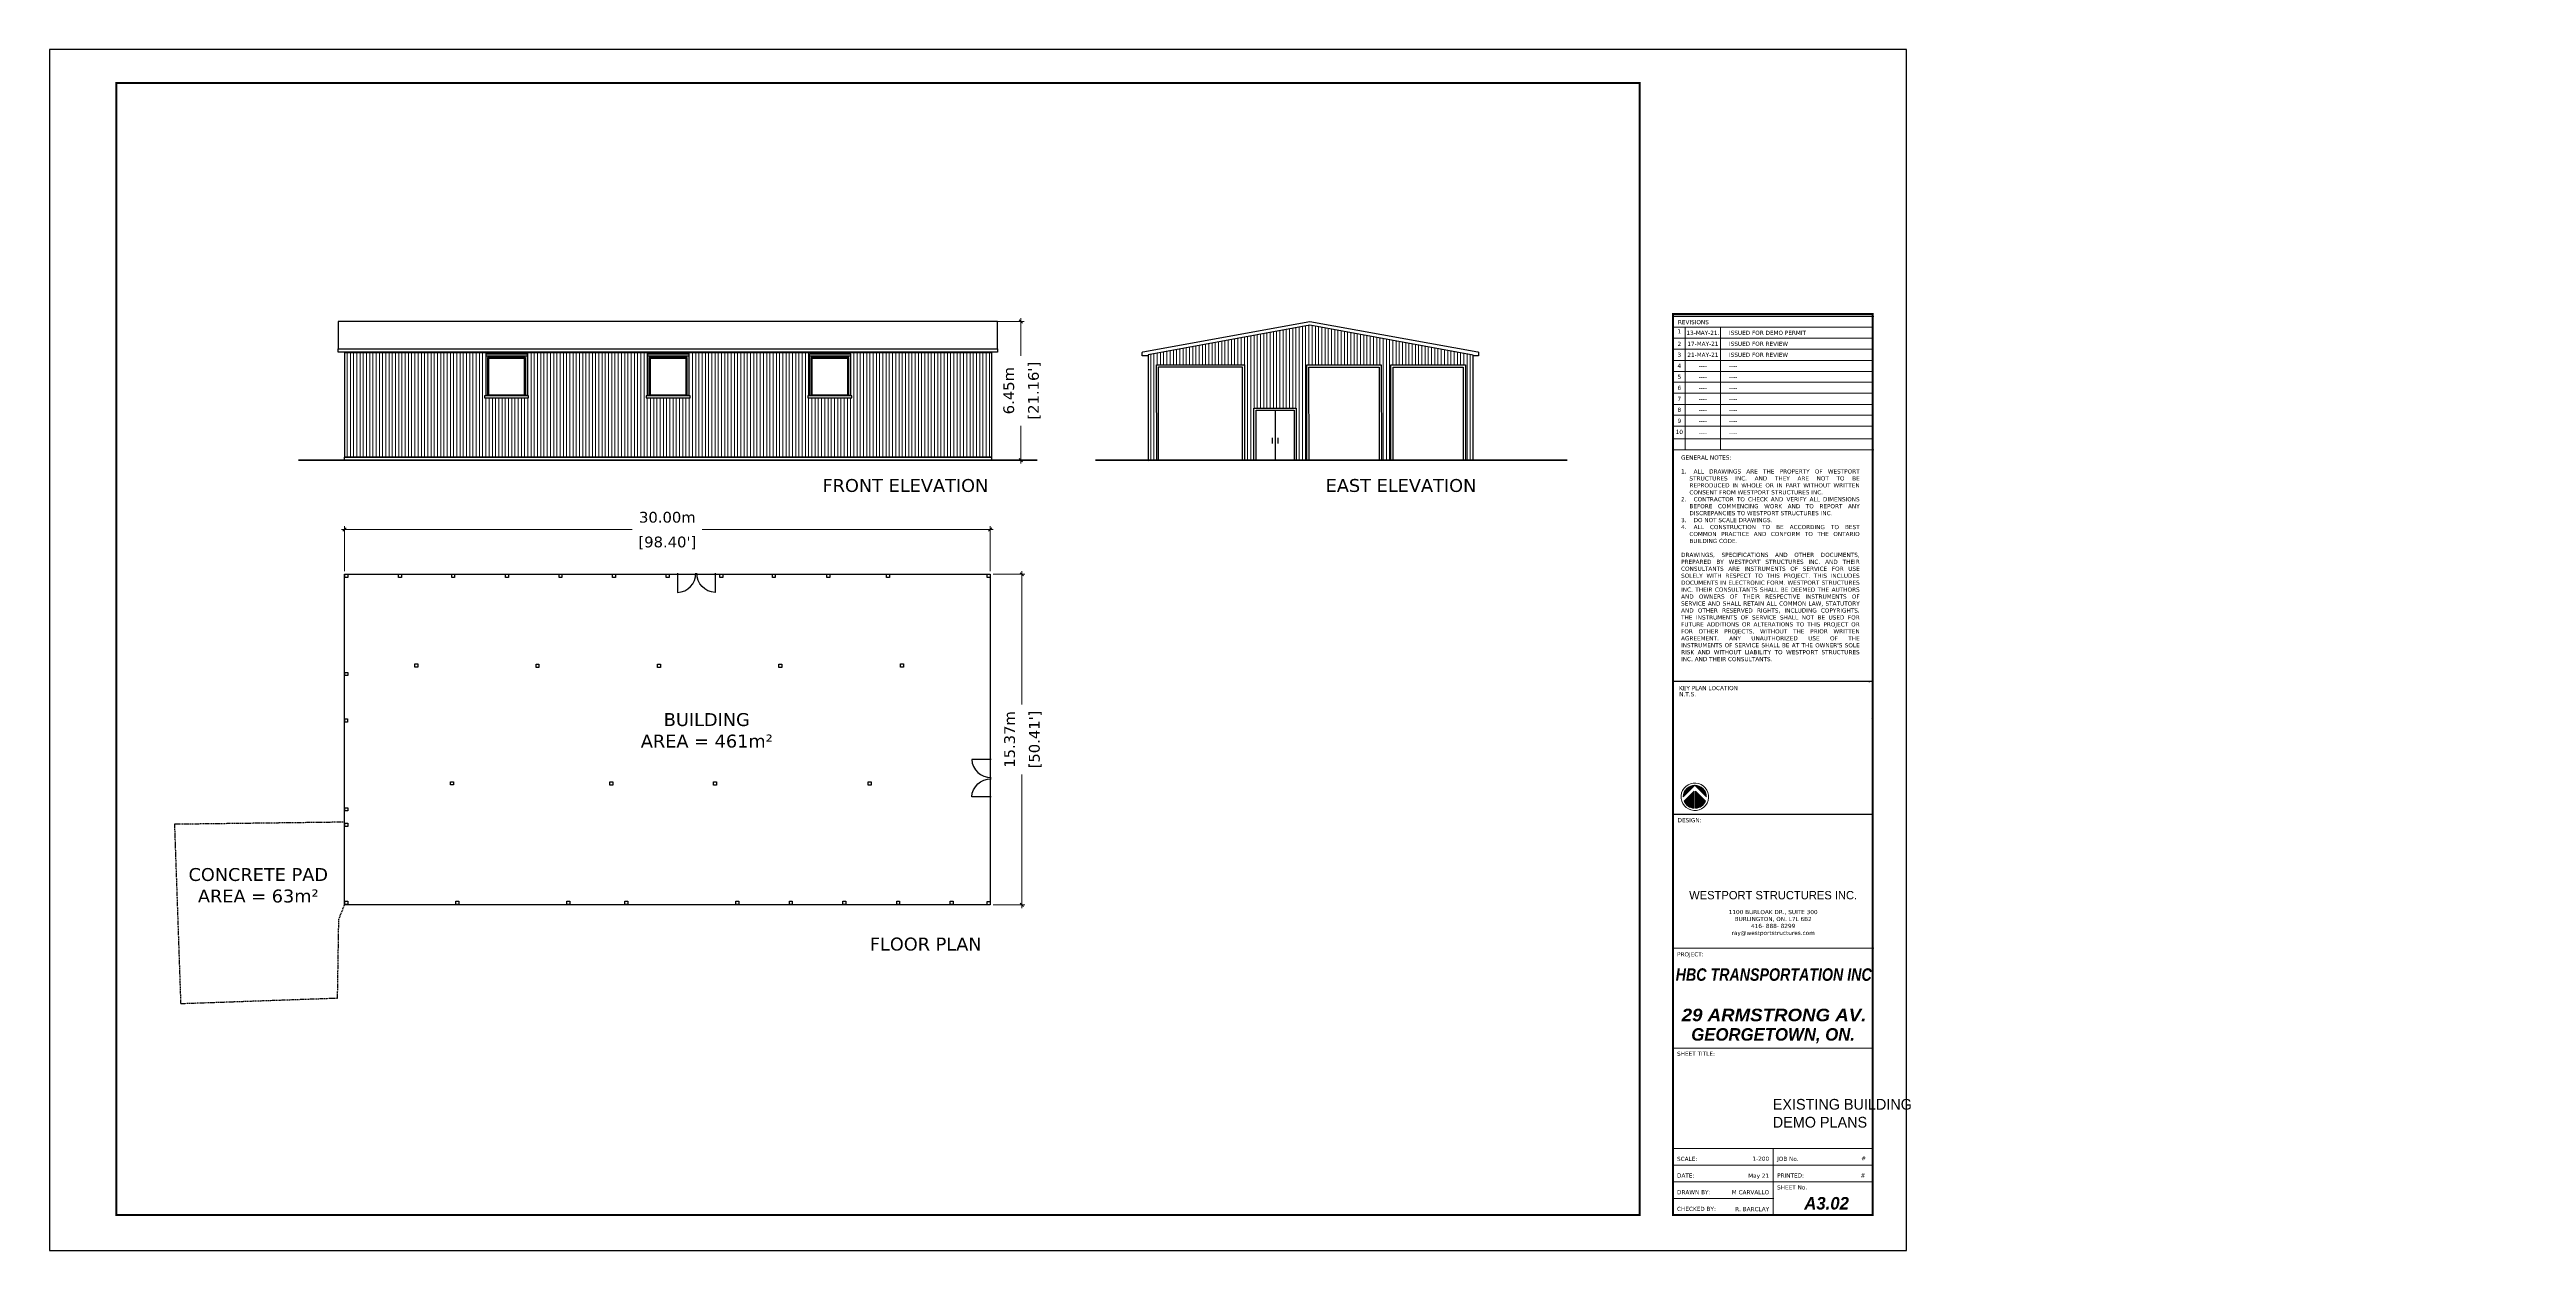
# Paper-space layout 'A3.01' of a CAD drawing. Header units: metres. Extents: x 0 to 576, y 0 to 279.
# The model-space entities are those that its viewports show. They can reach past a viewport. Long polylines and large blocks are cut down to what shows.
import ezdxf
from ezdxf.enums import TextEntityAlignment as Align

# ---------------------------------------------------------------- set-up
doc = ezdxf.new("R2018")
doc.units = ezdxf.units.M
doc.header["$XCLIPFRAME"] = 2
doc.linetypes.add('DASH2DOT', pattern=[1.25, 0.5, -0.25, 0, -0.25, 0, -0.25])
doc.linetypes.add('HIDDEN', pattern=[0.375, 0.25, -0.125])
doc.layers.get('DEFPOINTS').update_dxf_attribs({"lineweight": 5})
for name, color, linetype, lineweight in [('A-WALLS', 1, 'Continuous', 25), ('BRD-LINES', 202, 'Continuous', 5), ('BRD-TEXT', 3, 'Continuous', 5), ('BRD-THIN LINES', 7, 'Continuous', 5), ('E-0 ELEVATION_SECTION', 2, 'Continuous', 50), ('F line', 1, 'Continuous', 5), ('SP_DIMS DEMO', 65, 'Continuous', 13)]:
    doc.layers.add(name, color=color, linetype=linetype, lineweight=lineweight)
doc.layers.add('existing building to demo', color=1, linetype='Continuous')
doc.layers.add('SP_BUILDINGS_E_HATCH', color=7, linetype='DASH2DOT', lineweight=9, true_color=0x8c8c8c, transparency=0.5)
doc.layers.add('SP_BUILDINGS_NEW_HATCH', color=9, linetype='Continuous', lineweight=13, true_color=0x808080, transparency=0.5)
doc.styles.add('DIMS BUILDING', font='verdana.ttf', dxfattribs={"height": 0.5})
doc.styles.add('SITE DIM TXT', font='verdana.ttf', dxfattribs={"height": 1.25})
doc.styles.get("Standard").update_dxf_attribs({"font": 'arial.ttf'})
doc.styles.add('TITLE BLOCK BIG', font='GOTHICBI.TTF', dxfattribs={"height": 0.1875})
doc.styles.add('TITLE BLOCK MED 2', font='GOTHIC.TTF', dxfattribs={"height": 0.125})
doc.styles.add('TITLE BLOCK SMALL', font='verdana.ttf', dxfattribs={"height": 0.0625})
doc.dimstyles.new('MGC Dims MED', dxfattribs={"dimtxt": 0.5, "dimasz": 0.15, "dimexe": 0.15, "dimexo": 0.15, "dimgap": 0, "dimtad": 0, "dimzin": 0, "dimdsep": 46, "dimtxsty": 'DIMS BUILDING', "dimblk": 'OBLIQUE', "dimcen": 0.15, "dimdle": 0.15, "dimclrd": 256, "dimclre": 256, "dimclrt": 256, "dimadec": 0, "dimazin": 0, "dimtfac": 1, "dimtofl": 0, "dimtmove": 2, "dimatfit": 2, "dimldrblk": 'OPEN90', "dimfxl": 1, "dimtolj": 1, "dimtzin": 0, "dimlwd": -1, "dimlwe": -1, "dimarcsym": 0})
picture_1 = doc.add_image_def('image1.jpg', size_in_pixel=(655, 450))
pattern_1 = [(90, (174.75659, 90.45072), (-0.15, 9e-18), [])]

# ---------------------------------------------------------------- blocks, each defined once
blk = doc.blocks.new('*X3')
at = {"color": 0}
for p, q in [((-62, 8), (27, 8)), ((-62, 5), (29, 5)), ((-61, 12), (22, 12)), ((-61, 10), (24, 10)), ((-60, 15), (19, 15)), ((-59, 20), (14, 20)), ((-59, 18), (17, 18)), ((-58, 22), (12, 22)), ((-57, 25), (9, 25)), ((-56, 28), (7, 28)), ((-54, 30), (4, 30)), ((-53, 32), (2, 32)), ((-51, 35), (-1, 35)), ((-49, 38), (-3, 38)), ((-47, 40), (-6, 40)), ((-45, 42), (-8, 42)), ((-43, 45), (-11, 45)), ((-40, 48), (-13, 48)), ((-37, 50), (-16, 50)), ((-33, 52), (-18, 52)), ((-29, 55), (-21, 55))]:
    blk.add_line(p, q, dxfattribs=at)
blk = doc.blocks.new('*X4')
at = {"color": 0}
for p, q in [((-62, -5), (29, -5)), ((-62, -8), (27, -8)), ((-61, -10), (24, -10)), ((-61, -12), (22, -12)), ((-60, -15), (19, -15)), ((-59, -18), (17, -18)), ((-59, -20), (14, -20)), ((-58, -22), (12, -22)), ((-57, -25), (9, -25)), ((-56, -28), (7, -28)), ((-54, -30), (4, -30)), ((-53, -32), (2, -32)), ((-51, -35), (-1, -35)), ((-49, -38), (-3, -38)), ((-47, -40), (-6, -40)), ((-45, -42), (-8, -42)), ((-43, -45), (-11, -45)), ((-40, -48), (-13, -48)), ((-37, -50), (-16, -50)), ((-33, -52), (-18, -52)), ((-29, -55), (-21, -55))]:
    blk.add_line(p, q, dxfattribs=at)
blk = doc.blocks.new('*X5')
at = {"color": 0}
for p, q in [((2, -60), (16, -60)), ((5, -58), (23, -58)), ((7, -55), (29, -55)), ((10, -52), (33, -52)), ((12, -50), (37, -50)), ((15, -48), (40, -48)), ((17, -45), (43, -45)), ((20, -42), (45, -42)), ((22, -40), (47, -40)), ((25, -38), (49, -38)), ((27, -35), (51, -35)), ((30, -32), (53, -32)), ((32, -30), (54, -30)), ((35, -28), (56, -28)), ((37, -25), (57, -25)), ((40, -22), (58, -22)), ((42, -20), (59, -20)), ((45, -18), (59, -18)), ((47, -15), (60, -15)), ((50, -12), (61, -12)), ((52, -10), (61, -10)), ((55, -8), (62, -8)), ((57, -5), (62, -5)), ((60, -2), (62, -2))]:
    blk.add_line(p, q, dxfattribs=at)
blk = doc.blocks.new('*X6')
at = {"color": 0}
for p, q in [((2, 60), (16, 60)), ((5, 58), (23, 58)), ((7, 55), (29, 55)), ((10, 52), (33, 52)), ((12, 50), (37, 50)), ((15, 48), (40, 48)), ((17, 45), (43, 45)), ((20, 42), (45, 42)), ((22, 40), (47, 40)), ((25, 38), (49, 38)), ((27, 35), (51, 35)), ((30, 32), (53, 32)), ((32, 30), (54, 30)), ((35, 28), (56, 28)), ((37, 25), (57, 25)), ((40, 22), (58, 22)), ((42, 20), (59, 20)), ((45, 18), (59, 18)), ((47, 15), (60, 15)), ((50, 12), (61, 12)), ((52, 10), (61, 10)), ((55, 8), (62, 8)), ((57, 5), (62, 5)), ((60, 2), (62, 2)), ((62, 0), (62, 0))]:
    blk.add_line(p, q, dxfattribs=at)
blk = doc.blocks.new('A$C620E51BF')
for p, q in [((4.91, 9.03), (0.8, 4.91)), ((4.91, 9.03), (9.03, 4.91)), ((1.1, 3.36), (4.71, 6.97)), ((4.71, 6.97), (4.71, 0.79)), ((8.73, 3.36), (5.11, 6.97)), ((5.11, 0.79), (5.11, 6.97))]:
    blk.add_line(p, q)
at = {"extrusion": (0, 0, -1)}
blk.add_ellipse((4.91, 4.9), major_axis=(-4.9, 0.39), ratio=1, dxfattribs=at)
for start_param, end_param in [(6.206295, 7.773697), (1.490512, 3.057915), (4.680511, 5.818313), (3.445897, 4.583699)]:
    blk.add_ellipse((4.91, 4.9), major_axis=(-4.1, 0.33), ratio=1, start_param=start_param, end_param=end_param, dxfattribs=at)
at = {"xscale": 0.0663863712999671, "yscale": 0.0663863712999671, "zscale": 0.0110643952166795, "rotation": 89.99999999999999}
for name in ['*X6', '*X5', '*X3', '*X4']:
    blk.add_blockref(name, (4.91, 4.9), dxfattribs=at)
blk = doc.blocks.new('*U43')
at = {"layer": 'F line', "ltscale": 100}
h = blk.add_hatch(dxfattribs=at)
h.set_pattern_fill('AR-CONC', color=95, scale=0.006111)
h.set_pattern_definition([(50, (-228.60933, -19.48155), (0.0438325667, -0.0038348527), [0.004583333, -0.050416667]), (355, (-228.60933, -19.48155), (-0.008479248, 0.045967297), [0.003666667, -0.040333333]), (100.451444, (-228.605676, -19.48187), (0.0353533184, 0.042132444), [0.003895234, -0.0428475735]), (46.1842, (-228.60933, -19.46933), (0.065220304, -0.010115067), [0.006875, -0.075625]), (96.635635, (-228.603894, -19.47017), (0.05711823, 0.05952947), [0.005842854, -0.064271396]), (351.184164, (-228.60933, -19.46933), (0.05711823, 0.05952947), [0.0055, -0.0605]), (21, (-228.603218, -19.472383), (0.036477653, -0.024604488), [0.004583333, -0.050416667]), (326, (-228.603218, -19.472383), (0.01486927, 0.044314725), [0.003666667, -0.040333333]), (71.451445, (-228.600178, -19.474434), (0.051346923, 0.019710237), [0.003895234, -0.0428475735]), (37.5, (-228.609329, -19.48155), (0.0007431023, 0.0203435133), [0, -0.0398444444, 0, -0.0409444444, 0, -0.040486111]), (7.5, (-228.609329, -19.48155), (0.0160764717, 0.024102938), [0, -0.0233444444, 0, -0.0389277778, 0, -0.0154305556]), (327.5, (-228.622957, -19.48155), (0.0326224822, -0.0013783533), [0, -0.0152777778, 0, -0.0476666667, 0, -0.06325]), (317.5, (-228.629068, -19.48155), (0.0356391548, 0.0061175267), [0, -0.019861111, 0, -0.0316555556, 0, -0.0449166667])])
h.paths.add_polyline_path([(29.009, 7.928), (29.668, 7.922)], flags=16)
at = {"ltscale": 0.1}
blk.add_lwpolyline([(6.994, 0), (23.994, 0), (23.994, 11), (6.994, 11)], close=True, dxfattribs=at)
for p in [(22.772, 0.782), (22.772, 0.629), (22.772, 0.477)]:
    blk.add_point(p)
at = {"layer": 'BRD-LINES'}
for p, q in [((23.683, 8.556), (21.86, 8.556)), ((23.683, 8.456), (21.86, 8.456)), ((23.683, 8.355), (21.86, 8.355)), ((23.683, 8.254), (21.86, 8.254)), ((23.683, 8.153), (21.86, 8.153)), ((23.683, 8.052), (21.86, 8.052)), ((23.683, 7.952), (21.86, 7.952)), ((23.683, 7.851), (21.86, 7.851)), ((23.683, 7.75), (21.86, 7.75)), ((21.966, 7.75), (21.966, 7.334)), ((22.291, 7.75), (22.291, 7.334)), ((23.683, 7.65), (21.86, 7.65)), ((23.683, 7.549), (21.86, 7.549)), ((23.683, 7.435), (21.86, 7.435)), ((21.855, 0.782), (23.688, 0.782)), ((21.855, 0.629), (23.688, 0.629)), ((21.855, 0.477), (22.772, 0.477))]:
    blk.add_line(p, q, dxfattribs=at)
blk.add_lwpolyline([(6.998, 0), (6.998, 11), (23.994, 11), (23.994, 0), (6.994, 0)], close=True, dxfattribs=at)
at = {"layer": 'BRD-LINES', "const_width": 0.0191}
for points in [[(7.605, 10.694), (21.549, 10.694), (21.549, 0.324), (7.605, 0.324)], [(21.855, 0.324), (23.683, 0.324), (23.683, 8.576), (21.855, 8.576)]]:
    blk.add_lwpolyline(points, close=True, dxfattribs=at)
at = {"layer": 'BRD-LINES', "const_width": 0.00917, "flags": 128}
for points in [[(21.86, 8.556), (23.694, 8.556)], [(21.85, 7.334), (23.683, 7.334)], [(21.86, 7.334), (23.694, 7.334)], [(21.85, 5.215), (23.683, 5.215)], [(21.85, 3.992), (23.683, 3.992)], [(21.86, 2.77), (23.694, 2.77)], [(21.855, 1.852), (23.688, 1.852)], [(21.855, 0.935), (23.688, 0.935)], [(22.772, 0.324), (22.772, 0.935)]]:
    blk.add_lwpolyline(points, dxfattribs=at)
at = {"layer": 'BRD-TEXT'}
for p, q in [((21.967, 8.456), (21.967, 7.75)), ((22.291, 8.456), (22.291, 7.75))]:
    blk.add_line(p, q, dxfattribs=at)
at = {"layer": 'BRD-THIN LINES', "ltscale": 0.1}
for p, q in [((23.648, 5.204), (23.657, 5.215)), ((23.676, 4.875), (23.683, 4.869))]:
    blk.add_line(p, q, dxfattribs=at)
at = {"layer": 'BRD-LINES', "color": 7, "xscale": 0.02560439062498781, "yscale": 0.02560439062498781, "zscale": 0.02560439062498781}
blk.add_blockref('A$C620E51BF', (21.929, 4.03), dxfattribs=at)
at = {"layer": 'BRD-TEXT', "style": 'TITLE BLOCK SMALL'}
for s, p in [('1', (21.913, 8.418)), ('2', (21.913, 8.304)), ('3', (21.913, 8.204)), ('4', (21.913, 8.103)), ('5', (21.913, 8.002)), ('6', (21.913, 7.901)), ('8', (21.913, 7.7)), ('7', (21.913, 7.801)), ('10', (21.913, 7.498)), ('9', (21.913, 7.599))]:
    blk.add_text(s, height=0.0382, dxfattribs=at).set_placement(p, align=Align.MIDDLE_CENTER)
for s, height, p in [('REVISIONS', 0.0382, (21.9, 8.484)), ('KEY PLAN LOCATION', 0.03819, (21.91, 5.132)), ('DESIGN:', 0.0382, (21.897, 3.922)), ('PROJECT:', 0.0382, (21.892, 2.694)), ('SHEET TITLE:', 0.03819, (21.892, 1.783)), ('SCALE:', 0.0382, (21.892, 0.82)), ('DATE:', 0.0382, (21.892, 0.668)), ('JOB No.', 0.0382, (22.808, 0.82)), ('PRINTED:', 0.0382, (22.808, 0.668)), ('DRAWN BY:', 0.0382, (21.892, 0.515)), ('SHEET No.', 0.0382, (22.808, 0.559)), ('CHECKED BY:', 0.03819, (21.892, 0.362))]:
    blk.add_text(s, height=height, dxfattribs=at).set_placement(p)
blk.add_text('N.T.S.', height=0.0382, dxfattribs=at).set_placement((21.912, 5.065), align=Align.BOTTOM_LEFT)
at = {"layer": 'BRD-TEXT', "ltscale": 0.1, "insert": (21.929, 7.282), "char_height": 0.038194, "attachment_point": 1, "style": 'TITLE BLOCK SMALL'}
blk.add_mtext_dynamic_manual_height_columns("\\pxsm1;GENERAL NOTES:\\P\\pqj;\\P\\pi-2,l2,t3;1.^IALL DRAWINGS ARE THE PROPERTY OF WESTPORT STRUCTURES INC. AND THEY ARE NOT TO BE REPRODUCED IN WHOLE OR IN PART WITHOUT WRITTEN CONSENT FROM WESTPORT STRUCTURES INC.\\P2.^ICONTRACTOR TO CHECK AND VERIFY ALL DIMENSIONS BEFORE COMMENCING WORK AND TO REPORT ANY DISCREPANCIES TO WESTPORT STRUCTURES INC.\\P3.^IDO NOT SCALE DRAWINGS.\\P4.^IALL CONSTRUCTION TO BE ACCORDING TO BEST COMMON PRACTICE AND CONFORM TO THE ONTARIO BUILDING CODE.\\P\\pi0,l0,tz;\\PDRAWINGS, SPECIFICATIONS AND OTHER DOCUMENTS, PREPARED BY WESTPORT STRUCTURES INC. AND THEIR CONSULTANTS ARE INSTRUMENTS OF SERVICE FOR USE SOLELY WITH RESPECT TO THIS PROJECT. THIS INCLUDES DOCUMENTS IN ELECTRONIC FORM. WESTPORT STRUCTURES INC. THEIR CONSULTANTS SHALL BE DEEMED THE AUTHORS AND OWNERS OF THEIR RESPECTIVE INSTRUMENTS OF SERVICE AND SHALL RETAIN ALL COMMON LAW, STATUTORY AND OTHER RESERVED RIGHTS, INCLUDING COPYRIGHTS. THE INSTRUMENTS OF SERVICE SHALL NOT BE USED FOR FUTURE ADDITIONS OR ALTERATIONS TO THIS PROJECT OR FOR OTHER PROJECTS, WITHOUT THE PRIOR WRITTEN AGREEMENT. ANY UNAUTHORIZED USE OF THE INSTRUMENTS OF SERVICE SHALL BE AT THE OWNER'S SOLE RISK AND WITHOUT LIABILITY TO WESTPORT STRUCTURES INC. AND THEIR CONSULTANTS.", width=1.63003, gutter_width=0.382, heights=[0], dxfattribs=at)
at = {"layer": 'BRD-TEXT', "insert": (22.772, 3.254), "char_height": 0.07639, "width": 2.36316, "attachment_point": 5, "style": 'TITLE BLOCK MED 2'}
blk.add_mtext('WESTPORT STRUCTURES INC.\\P', dxfattribs=at)
at = {"layer": 'BRD-TEXT', "insert": (22.772, 2.999), "char_height": 0.03819, "attachment_point": 5, "style": 'TITLE BLOCK SMALL'}
blk.add_mtext_dynamic_manual_height_columns('\\pxsm1,qc;1100 BURLOAK DR., SUITE 300\\PBURLINGTON, ON. L7L 6B2\\P416- 888- 8299\\Pray@westportstructures.com', width=1.74176, gutter_width=0.191, heights=[0.653], dxfattribs=at)
at = {"layer": 'BRD-TEXT', "ltscale": 0.1}
for tag, height, style, p in [('REV_1_DATE', 0.0382, 'TITLE BLOCK SMALL', (22.129, 8.405)), ('REV_2_DATE', 0.0382, 'TITLE BLOCK SMALL', (22.129, 8.304)), ('REV_3_DATE', 0.0382, 'TITLE BLOCK SMALL', (22.129, 8.204)), ('REV_4_DATE', 0.0382, 'TITLE BLOCK SMALL', (22.129, 8.103)), ('REV_5_DATE', 0.0382, 'TITLE BLOCK SMALL', (22.129, 8.002)), ('REV_6_DATE', 0.0382, 'TITLE BLOCK SMALL', (22.129, 7.902)), ('REV_7_DATE', 0.0382, 'TITLE BLOCK SMALL', (22.129, 7.801)), ('REV_8_DATE', 0.0382, 'TITLE BLOCK SMALL', (22.129, 7.7)), ('REV_10_DATE', 0.0382, 'TITLE BLOCK SMALL', (22.129, 7.485)), ('REV_9_DATE', 0.0382, 'TITLE BLOCK SMALL', (22.129, 7.599)), ('SHEET_NO', 0.115, 'TITLE BLOCK BIG', (23.261, 0.433))]:
    blk.add_attdef(tag, text='', height=height, dxfattribs=dict(at, style=style)).set_placement(p, align=Align.MIDDLE_CENTER)
at = {"layer": 'BRD-TEXT', "ltscale": 0.1, "style": 'TITLE BLOCK SMALL'}
for tag, p in [('REV_1_DETAIL', (22.367, 8.405)), ('REV_2_DETAIL', (22.367, 8.304)), ('REV_3_DETAIL', (22.367, 8.204)), ('REV_4_DETAIL', (22.367, 8.103)), ('REV_5_DETAIL', (22.367, 8.002)), ('REV_6_DETAIL', (22.367, 7.902)), ('REV_7_DETAIL', (22.367, 7.801)), ('REV_8_DETAIL', (22.367, 7.7)), ('REV_9_DETAIL', (22.367, 7.599)), ('REV_10_DETAIL', (22.367, 7.485))]:
    blk.add_attdef(tag, text='', height=0.0382, dxfattribs=at).set_placement(p, align=Align.MIDDLE_LEFT)
at = {"layer": 'BRD-TEXT', "ltscale": 0.1, "style": 'TITLE BLOCK BIG', "width": 0.85}
blk.add_attdef('PROJ_TITLE', text='', height=0.115, dxfattribs=at).set_placement((22.777, 2.585), align=Align.TOP_CENTER)
at = {"layer": 'BRD-TEXT', "ltscale": 0.1, "style": 'TITLE BLOCK BIG', "width": 1.108315}
blk.add_attdef('ADDRESS', text='', height=0.115, dxfattribs=at).set_placement((21.935, 2.1), (23.625, 2.1), align=Align.FIT)
at = {"layer": 'BRD-TEXT', "ltscale": 0.1, "style": 'TITLE BLOCK BIG'}
blk.add_attdef('CITY', text='', height=0.115, dxfattribs=at).set_placement((22.772, 2.037), align=Align.TOP_CENTER)
at = {"layer": 'BRD-TEXT', "lineweight": 30, "flags": 104}
blk.add_attdef('SHEET-TITLE', text='', height=0.115, dxfattribs=at).set_placement((22.769, 1.388), align=Align.MIDDLE_CENTER)
at = {"layer": 'BRD-TEXT', "ltscale": 0.1, "style": 'TITLE BLOCK SMALL'}
for tag, p in [('SCALE', (22.735, 0.841)), ('DATE', (22.735, 0.685)), ('DRAWN_BY', (22.735, 0.534)), ('CHECKED_BY', (22.735, 0.379))]:
    blk.add_attdef(tag, text='', height=0.0382, dxfattribs=at).set_placement(p, align=Align.MIDDLE_RIGHT)
for tag, p in [('PRINTED', (23.615, 0.656)), ('JOB_NO', (23.622, 0.814))]:
    blk.add_attdef(tag, text='', height=0.0382, dxfattribs=at).set_placement(p, align=Align.BOTTOM_RIGHT)
image = blk.add_image(picture_1, insert=(21.855, 3.992), size_in_units=(1.828, 1.256))
image.set_boundary_path([(-0.5, 11.54), (654.5, 449.5)])
blk = doc.blocks.new('_Oblique')
at = {"color": 0, "linetype": 'ByBlock', "lineweight": -2}
blk.add_line((-0.5, -0.5), (0.5, 0.5), dxfattribs=at)
blk = doc.blocks.new('*D271')
at = {"layer": 'DEFPOINTS', "color": 0, "transparency": 16777216}
for p in [(667.39, 1294.51), (637.39, 1292.42), (667.39, 1292.42)]:
    blk.add_point(p, dxfattribs=at)
at = {"layer": 'SP_DIMS DEMO', "transparency": 16777216}
for p, q in [((637.24, 1294.51), (650.76, 1294.51)), ((637.39, 1292.57), (637.39, 1294.66)), ((667.54, 1294.51), (654.01, 1294.51)), ((667.39, 1292.57), (667.39, 1294.66))]:
    blk.add_line(p, q, dxfattribs=at)
at = {"layer": 'SP_DIMS DEMO', "transparency": 16777216, "xscale": 0.15, "yscale": 0.15, "zscale": 0.15, "rotation": 180}
blk.add_blockref('_Oblique', (637.39, 1294.51), dxfattribs=at)
at = {"layer": 'SP_DIMS DEMO', "transparency": 16777216, "xscale": 0.15, "yscale": 0.15, "zscale": 0.15}
blk.add_blockref('_Oblique', (667.39, 1294.51), dxfattribs=at)
at = {"layer": 'SP_DIMS DEMO', "transparency": 16777216, "char_height": 0.5, "attachment_point": 5, "style": 'DIMS BUILDING'}
for s, insert in [('\\A1;30.00m', (652.39, 1295.07)), ("\\A1;[98.40']", (652.39, 1293.88))]:
    blk.add_mtext(s, dxfattribs=dict(at, insert=insert))
blk = doc.blocks.new('_Open90')
at = {"color": 0, "linetype": 'ByBlock', "lineweight": -2}
for p, q in [((0, 0), (-1, 0)), ((-0.5, 0.5), (0, 0)), ((0, 0), (-0.5, -0.5))]:
    blk.add_line(p, q, dxfattribs=at)
blk = doc.blocks.new('*D272')
at = {"layer": 'DEFPOINTS', "color": 0, "transparency": 16777216}
for p in [(667.39, 1292.42), (668.86, 1292.42), (667.39, 1277.05)]:
    blk.add_point(p, dxfattribs=at)
at = {"layer": 'SP_DIMS DEMO', "transparency": 16777216}
for p, q in [((667.54, 1292.42), (669.01, 1292.42)), ((668.86, 1292.57), (668.86, 1286.36)), ((668.86, 1276.9), (668.86, 1283.11)), ((667.54, 1277.05), (669.01, 1277.05))]:
    blk.add_line(p, q, dxfattribs=at)
at = {"layer": 'SP_DIMS DEMO', "transparency": 16777216, "xscale": 0.15, "yscale": 0.15, "zscale": 0.15}
for p, rotation in [((668.86, 1292.42), 90), ((668.86, 1277.05), 270)]:
    blk.add_blockref('_Oblique', p, dxfattribs=dict(at, rotation=rotation))
at = {"layer": 'SP_DIMS DEMO', "transparency": 16777216, "char_height": 0.5, "attachment_point": 5, "rotation": 90, "style": 'DIMS BUILDING'}
for s, insert in [('\\A1;15.37m', (668.3, 1284.74)), ("\\A1;[50.41']", (669.49, 1284.74))]:
    blk.add_mtext(s, dxfattribs=dict(at, insert=insert))
blk = doc.blocks.new('*D273')
at = {"layer": 'DEFPOINTS', "color": 0, "transparency": 16777216}
for p in [(667.45, 1304.18), (668.82, 1304.18), (667.45, 1297.73)]:
    blk.add_point(p, dxfattribs=at)
at = {"layer": 'SP_DIMS DEMO', "transparency": 16777216}
for p, q in [((668.82, 1304.33), (668.82, 1302.58)), ((667.6, 1304.18), (668.97, 1304.18)), ((668.82, 1297.58), (668.82, 1299.33)), ((667.6, 1297.73), (668.97, 1297.73))]:
    blk.add_line(p, q, dxfattribs=at)
at = {"layer": 'SP_DIMS DEMO', "transparency": 16777216, "xscale": 0.15, "yscale": 0.15, "zscale": 0.15}
for p, rotation in [((668.82, 1304.18), 90), ((668.82, 1297.73), 270)]:
    blk.add_blockref('_Oblique', p, dxfattribs=dict(at, rotation=rotation))
at = {"layer": 'SP_DIMS DEMO', "transparency": 16777216, "char_height": 0.5, "attachment_point": 5, "rotation": 90, "style": 'DIMS BUILDING'}
for s, insert in [('\\A1;6.45m', (668.26, 1300.96)), ("\\A1;[21.16']", (669.45, 1300.96))]:
    blk.add_mtext(s, dxfattribs=dict(at, insert=insert))

msp = doc.modelspace()

# ---------------------------------------------------------------- hatches: boundary and pattern name
at = {"layer": 'SP_BUILDINGS_E_HATCH'}
h = msp.add_hatch(dxfattribs=at)
h.set_pattern_fill('_USER', color=256, scale=0.15, angle=90, pattern_type=0)
h.set_pattern_definition(pattern_1)
h.paths.add_polyline_path([(682.111, 1302.155), (685.572, 1302.155), (685.574, 1297.73), (686.019, 1297.73), (686.017, 1302.155), (689.478, 1302.155), (689.48, 1297.73), (689.843, 1297.73), (689.846, 1302.61), (682.251, 1304.006), (674.741, 1302.63), (674.744, 1297.73), (675.117, 1297.73), (675.115, 1302.167), (679.207, 1302.167), (679.207, 1297.73), (679.652, 1297.73), (679.652, 1300.153), (681.617, 1300.153), (681.617, 1297.73), (682.113, 1297.73)])
h = msp.add_hatch(dxfattribs=at)
h.set_pattern_fill('_USER', color=256, scale=0.15, angle=90, pattern_type=0)
h.set_pattern_definition(pattern_1)
h.paths.add_polyline_path([(667.449, 1302.73), (637.394, 1302.73), (637.394, 1297.866), (667.449, 1297.866)])
h.paths.add_polyline_path([(651.404, 1300.635), (651.404, 1300.721), (651.478, 1300.721), (651.478, 1302.674), (653.394, 1302.674), (653.394, 1300.721), (653.455, 1300.721), (653.455, 1300.635)], flags=16)
h.paths.add_polyline_path([(651.552, 1300.733), (651.552, 1302.501), (653.307, 1302.501), (653.307, 1300.733)], flags=0)
h.paths.add_polyline_path([(651.589, 1300.77), (651.589, 1302.464), (653.27, 1302.464), (653.27, 1300.77)], flags=0)
h.paths.add_polyline_path([(645.941, 1300.635), (643.889, 1300.635), (643.889, 1300.721), (643.963, 1300.721), (643.963, 1302.674), (645.879, 1302.674), (645.879, 1300.721), (645.941, 1300.721)], flags=16)
h.paths.add_polyline_path([(645.793, 1300.733), (644.037, 1300.733), (644.037, 1302.501), (645.793, 1302.501)], flags=0)
h.paths.add_polyline_path([(645.756, 1300.77), (644.074, 1300.77), (644.074, 1302.464), (645.756, 1302.464)], flags=0)
h.paths.add_polyline_path([(658.918, 1300.635), (658.918, 1300.721), (658.992, 1300.721), (658.992, 1302.674), (660.908, 1302.674), (660.908, 1300.721), (660.97, 1300.721), (660.97, 1300.635)], flags=16)
h.paths.add_polyline_path([(659.066, 1300.733), (659.066, 1302.501), (660.822, 1302.501), (660.822, 1300.733)], flags=0)
h.paths.add_polyline_path([(659.104, 1300.77), (659.104, 1302.464), (660.785, 1302.464), (660.785, 1300.77)], flags=0)

# ---------------------------------------------------------------- linework, layer by layer
at = {"layer": 'E-0 ELEVATION_SECTION'}
for p, q in [((669.578, 1297.73), (635.242, 1297.73)), ((694.207, 1297.73), (672.286, 1297.73))]:
    msp.add_line(p, q, dxfattribs=at)
at = {"layer": 'existing building to demo', "linetype": 'ByBlock'}
for p, q in [((643.963, 1302.575), (645.879, 1302.575)), ((651.478, 1302.575), (653.394, 1302.575)), ((658.992, 1302.575), (660.908, 1302.575)), ((680.634, 1300.053), (680.635, 1297.72)), ((680.506, 1298.771), (680.506, 1298.511)), ((680.764, 1298.771), (680.764, 1298.511))]:
    msp.add_line(p, q, dxfattribs=at)
for points in [[(637.091, 1302.909), (667.733, 1302.909), (667.733, 1304.182), (637.091, 1304.182)], [(667.733, 1302.748), (637.091, 1302.748), (637.091, 1302.909), (667.733, 1302.909)], [(637.394, 1302.73), (667.449, 1302.73), (667.449, 1297.866), (637.394, 1297.866)], [(643.963, 1302.674), (645.879, 1302.674), (645.879, 1300.733), (643.963, 1300.733)], [(644.037, 1300.733), (645.793, 1300.733), (645.793, 1302.501), (644.037, 1302.501)], [(644.074, 1300.77), (645.756, 1300.77), (645.756, 1302.464), (644.074, 1302.464)], [(651.478, 1302.674), (653.394, 1302.674), (653.394, 1300.733), (651.478, 1300.733)], [(651.552, 1300.733), (653.307, 1300.733), (653.307, 1302.501), (651.552, 1302.501)], [(651.589, 1300.77), (653.27, 1300.77), (653.27, 1302.464), (651.589, 1302.464)], [(658.992, 1302.674), (660.908, 1302.674), (660.908, 1300.733), (658.992, 1300.733)], [(659.066, 1300.733), (660.822, 1300.733), (660.822, 1302.501), (659.066, 1302.501)], [(659.104, 1300.77), (660.785, 1300.77), (660.785, 1302.464), (659.104, 1302.464)], [(645.941, 1300.721), (643.889, 1300.721), (643.889, 1300.635), (645.941, 1300.635)], [(653.455, 1300.721), (651.404, 1300.721), (651.404, 1300.635), (653.455, 1300.635)], [(660.97, 1300.721), (658.918, 1300.721), (658.918, 1300.635), (660.97, 1300.635)], [(667.449, 1297.73), (637.387, 1297.73), (637.387, 1297.866), (667.449, 1297.866)], [(637.387, 1292.424), (667.387, 1292.424), (667.387, 1277.054), (637.387, 1277.054)], [(637.401, 1292.424), (637.537, 1292.424), (637.537, 1292.275), (637.401, 1292.275)], [(639.896, 1292.424), (640.032, 1292.424), (640.032, 1292.275), (639.896, 1292.275)], [(642.366, 1292.424), (642.502, 1292.424), (642.502, 1292.275), (642.366, 1292.275)], [(644.865, 1292.424), (645.001, 1292.424), (645.001, 1292.275), (644.865, 1292.275)], [(647.357, 1292.424), (647.493, 1292.424), (647.493, 1292.275), (647.357, 1292.275)], [(649.847, 1292.424), (649.983, 1292.424), (649.983, 1292.275), (649.847, 1292.275)], [(652.336, 1292.424), (652.471, 1292.424), (652.471, 1292.275), (652.336, 1292.275)], [(654.829, 1292.424), (654.965, 1292.424), (654.965, 1292.275), (654.829, 1292.275)], [(657.271, 1292.424), (657.407, 1292.424), (657.407, 1292.275), (657.271, 1292.275)], [(659.81, 1292.424), (659.946, 1292.424), (659.946, 1292.275), (659.81, 1292.275)], [(662.573, 1292.424), (662.709, 1292.424), (662.709, 1292.275), (662.573, 1292.275)], [(667.252, 1292.424), (667.388, 1292.424), (667.388, 1292.275), (667.252, 1292.275)], [(640.651, 1288.253), (640.786, 1288.253), (640.786, 1288.105), (640.651, 1288.105)], [(646.287, 1288.241), (646.423, 1288.241), (646.423, 1288.092), (646.287, 1288.092)], [(651.936, 1288.241), (652.072, 1288.241), (652.072, 1288.092), (651.936, 1288.092)], [(657.573, 1288.241), (657.709, 1288.241), (657.709, 1288.092), (657.573, 1288.092)], [(663.222, 1288.253), (663.358, 1288.253), (663.358, 1288.105), (663.222, 1288.105)], [(637.406, 1287.857), (637.542, 1287.857), (637.542, 1287.709), (637.406, 1287.709)], [(637.393, 1285.694), (637.529, 1285.694), (637.529, 1285.546), (637.393, 1285.546)], [(642.319, 1282.777), (642.455, 1282.777), (642.455, 1282.629), (642.319, 1282.629)], [(649.723, 1282.765), (649.859, 1282.765), (649.859, 1282.616), (649.723, 1282.616)], [(654.538, 1282.765), (654.674, 1282.765), (654.674, 1282.616), (654.538, 1282.616)], [(661.72, 1282.765), (661.856, 1282.765), (661.856, 1282.616), (661.72, 1282.616)], [(637.406, 1281.566), (637.542, 1281.566), (637.542, 1281.417), (637.406, 1281.417)], [(637.406, 1280.849), (637.542, 1280.849), (637.542, 1280.7), (637.406, 1280.7)], [(637.406, 1277.215), (637.542, 1277.215), (637.542, 1277.066), (637.406, 1277.066)], [(642.566, 1277.215), (642.702, 1277.215), (642.702, 1277.066), (642.566, 1277.066)], [(647.721, 1277.215), (647.857, 1277.215), (647.857, 1277.066), (647.721, 1277.066)], [(650.416, 1277.215), (650.552, 1277.215), (650.552, 1277.066), (650.416, 1277.066)], [(655.57, 1277.215), (655.706, 1277.215), (655.706, 1277.066), (655.57, 1277.066)], [(658.061, 1277.215), (658.197, 1277.215), (658.197, 1277.066), (658.061, 1277.066)], [(660.552, 1277.215), (660.688, 1277.215), (660.688, 1277.066), (660.552, 1277.066)], [(663.049, 1277.215), (663.185, 1277.215), (663.185, 1277.066), (663.049, 1277.066)], [(665.533, 1277.215), (665.669, 1277.215), (665.669, 1277.066), (665.533, 1277.066)], [(667.251, 1277.202), (667.387, 1277.202), (667.387, 1277.054), (667.251, 1277.054)]]:
    msp.add_lwpolyline(points, close=True, dxfattribs=at)
for points in [[(674.713, 1302.574), (674.454, 1302.575), (674.463, 1302.736, -0.4078723), (674.495, 1302.766), (682.249, 1304.182), (690.063, 1302.765, -0.357671), (690.096, 1302.728), (690.097, 1302.588), (689.846, 1302.588)], [(652.863, 1292.473), (652.863, 1291.572, 0.399949), (653.711, 1292.473, -0.0302271)], [(654.613, 1292.473), (654.613, 1291.572, -0.399949), (653.765, 1292.473, 0.0302271)], [(667.437, 1283.815), (666.535, 1283.815, 0.399949), (667.437, 1282.967, -0.0302271)], [(667.437, 1282.066), (666.535, 1282.066, -0.399949), (667.437, 1282.914, 0.0302271)]]:
    msp.add_lwpolyline(points, format="xyb", dxfattribs=at)
for points in [[(674.741, 1302.63), (674.744, 1297.718), (689.843, 1297.724), (689.846, 1302.61), (682.251, 1304.006), (674.741, 1302.63)], [(675.115, 1302.167), (675.117, 1297.718)], [(675.117, 1302.167), (679.207, 1302.167), (679.207, 1297.72)], [(675.217, 1297.718), (675.215, 1302.067), (679.107, 1302.067), (679.107, 1297.72)], [(682.113, 1297.721), (682.111, 1302.155), (685.572, 1302.155), (685.574, 1297.722)], [(682.213, 1297.721), (682.211, 1302.055), (685.472, 1302.055), (685.474, 1297.722)], [(686.019, 1297.722), (686.017, 1302.155), (689.478, 1302.155), (689.48, 1297.723)], [(686.119, 1297.722), (686.117, 1302.055), (689.379, 1302.055), (689.38, 1297.723)], [(679.652, 1297.717), (679.652, 1300.153), (681.617, 1300.153), (681.617, 1297.721)], [(679.752, 1297.717), (679.752, 1300.053), (681.517, 1300.053), (681.517, 1297.721)]]:
    msp.add_lwpolyline(points, dxfattribs=at)
at = {"layer": 'existing building to demo', "linetype": 'HIDDEN', "ltscale": 5}
msp.add_lwpolyline([(637.387, 1280.895), (629.482, 1280.795), (629.771, 1272.461), (637.062, 1272.718), (637.121, 1276.374), (637.387, 1277.053)], close=True, dxfattribs=at)

# ---------------------------------------------------------------- texts
at = {"layer": 'SP_DIMS DEMO', "char_height": 0.6, "attachment_point": 1, "style": 'SITE DIM TXT'}
for s, width, insert in [('\\pxqc;FRONT ELEVATION', 9.37051, (658.768, 1296.852)), ('\\pxqc;EAST ELEVATION', 9.37051, (681.801, 1296.852)), ('\\pxqc;BUILDING\\PAREA = 461m²', 8.85086, (649.797, 1285.966)), ('\\pxqc;CONCRETE PAD\\PAREA = 63m²', 7.28455, (629.735, 1278.761)), ('\\pxqc;FLOOR PLAN', 5.35704, (661.718, 1275.527))]:
    msp.add_mtext_dynamic_manual_height_columns(s, width=width, gutter_width=5, heights=[0], dxfattribs=dict(at, insert=insert))

# ---------------------------------------------------------------- dimensions: what is measured, and where the dimension line sits
at = {"layer": 'SP_DIMS DEMO'}
for base, p1, p2, picture, middle in [((668.824, 1304.182), (667.449, 1297.73), (667.449, 1304.182), '*D273', (668.824, 1300.956)), ((668.864, 1292.424), (667.387, 1277.054), (667.388, 1292.424), '*D272', (668.864, 1284.739))]:
    dim = msp.add_linear_dim(base=base, p1=p1, p2=p2, angle=90, dimstyle='MGC Dims MED', override={"dimgap": 0.3, "dimpost": 'm\\X'}, dxfattribs=at)
    dim.commit()
    dim.dimension.update_dxf_attribs({"geometry": picture, "text_midpoint": middle})
dim = msp.add_linear_dim(base=(667.388, 1294.505), p1=(637.387, 1292.424), p2=(667.388, 1292.424), dimstyle='MGC Dims MED', override={"dimgap": 0.3, "dimpost": 'm\\X'}, dxfattribs=at)
dim.commit()
dim.dimension.update_dxf_attribs({"geometry": '*D271', "text_midpoint": (652.387, 1294.505)})

psp = doc.layouts.new('A3.01')

# ---------------------------------------------------------------- block references
at = {"layer": 'A-WALLS'}
ref = psp.add_blockref('*U43', (-177.59, 0), dxfattribs=dict(at, xscale=25.38568427081577, yscale=25.38568427081577, zscale=25.38568427081577))
lines = psp.add_mtext('EXISTING BUILDING\\PDEMO PLANS', dxfattribs={"layer": 'BRD-TEXT', "insert": (400.41, 35.24), "char_height": 2.5, "attachment_point": 1})
ref.add_attrib('SHEET-TITLE', '', (400.41, 35.24), dxfattribs={"flags": 104}).embed_mtext(lines)
ref.add_attrib('SCALE', '1-200', dxfattribs={"layer": 'BRD-TEXT', "ltscale": 0.1, "height": 0.97, "style": 'TITLE BLOCK SMALL'}).set_placement((399.56, 21.34), align=Align.MIDDLE_RIGHT)
ref.add_attrib('DATE', 'May 21', dxfattribs={"layer": 'BRD-TEXT', "ltscale": 0.1, "height": 0.97, "style": 'TITLE BLOCK SMALL'}).set_placement((399.56, 17.39), align=Align.MIDDLE_RIGHT)
ref.add_attrib('DRAWN_BY', 'M CARVALLO', dxfattribs={"layer": 'BRD-TEXT', "ltscale": 0.1, "height": 0.97, "style": 'TITLE BLOCK SMALL'}).set_placement((399.56, 13.55), align=Align.MIDDLE_RIGHT)
ref.add_attrib('CHECKED_BY', 'R. BARCLAY', dxfattribs={"layer": 'BRD-TEXT', "ltscale": 0.1, "height": 0.97, "style": 'TITLE BLOCK SMALL'}).set_placement((399.56, 9.62), align=Align.MIDDLE_RIGHT)
ref.add_attrib('JOB_NO', '#', dxfattribs={"layer": 'BRD-TEXT', "ltscale": 0.1, "height": 0.97, "style": 'TITLE BLOCK SMALL'}).set_placement((422.08, 20.68), align=Align.BOTTOM_RIGHT)
ref.add_attrib('PRINTED', '#', dxfattribs={"layer": 'BRD-TEXT', "ltscale": 0.1, "height": 0.97, "style": 'TITLE BLOCK SMALL'}).set_placement((421.9, 16.66), align=Align.BOTTOM_RIGHT)
ref.add_attrib('SHEET_NO', 'A3.02', dxfattribs={"layer": 'BRD-TEXT', "ltscale": 0.1, "height": 2.909, "style": 'TITLE BLOCK BIG'}).set_placement((412.91, 10.98), align=Align.MIDDLE_CENTER)
ref.add_attrib('REV_1_DATE', '13-MAY-21.', dxfattribs={"layer": 'BRD-TEXT', "ltscale": 0.1, "height": 0.97, "style": 'TITLE BLOCK SMALL'}).set_placement((384.16, 213.37), align=Align.MIDDLE_CENTER)
ref.add_attrib('REV_1_DETAIL', 'ISSUED FOR DEMO PERMIT', dxfattribs={"layer": 'BRD-TEXT', "ltscale": 0.1, "height": 0.9696, "style": 'TITLE BLOCK SMALL'}).set_placement((390.22, 213.37), align=Align.MIDDLE_LEFT)
ref.add_attrib('REV_2_DATE', '17-MAY-21', dxfattribs={"layer": 'BRD-TEXT', "ltscale": 0.1, "height": 0.97, "style": 'TITLE BLOCK SMALL'}).set_placement((384.16, 210.82), align=Align.MIDDLE_CENTER)
ref.add_attrib('REV_2_DETAIL', 'ISSUED FOR REVIEW', dxfattribs={"layer": 'BRD-TEXT', "ltscale": 0.1, "height": 0.9696, "style": 'TITLE BLOCK SMALL'}).set_placement((390.22, 210.82), align=Align.MIDDLE_LEFT)
ref.add_attrib('REV_3_DATE', '21-MAY-21', dxfattribs={"layer": 'BRD-TEXT', "ltscale": 0.1, "height": 0.97, "style": 'TITLE BLOCK SMALL'}).set_placement((384.16, 208.26), align=Align.MIDDLE_CENTER)
ref.add_attrib('REV_3_DETAIL', 'ISSUED FOR REVIEW', dxfattribs={"layer": 'BRD-TEXT', "ltscale": 0.1, "height": 0.9696, "style": 'TITLE BLOCK SMALL'}).set_placement((390.22, 208.26), align=Align.MIDDLE_LEFT)
ref.add_attrib('REV_4_DATE', '----', dxfattribs={"layer": 'BRD-TEXT', "ltscale": 0.1, "height": 0.97, "style": 'TITLE BLOCK SMALL'}).set_placement((384.16, 205.7), align=Align.MIDDLE_CENTER)
ref.add_attrib('REV_4_DETAIL', '----', dxfattribs={"layer": 'BRD-TEXT', "ltscale": 0.1, "height": 0.97, "style": 'TITLE BLOCK SMALL'}).set_placement((390.22, 205.7), align=Align.MIDDLE_LEFT)
ref.add_attrib('REV_5_DATE', '----', dxfattribs={"layer": 'BRD-TEXT', "ltscale": 0.1, "height": 0.97, "style": 'TITLE BLOCK SMALL'}).set_placement((384.16, 203.14), align=Align.MIDDLE_CENTER)
ref.add_attrib('REV_5_DETAIL', '----', dxfattribs={"layer": 'BRD-TEXT', "ltscale": 0.1, "height": 0.97, "style": 'TITLE BLOCK SMALL'}).set_placement((390.22, 203.14), align=Align.MIDDLE_LEFT)
ref.add_attrib('REV_6_DATE', '----', dxfattribs={"layer": 'BRD-TEXT', "ltscale": 0.1, "height": 0.97, "style": 'TITLE BLOCK SMALL'}).set_placement((384.16, 200.59), align=Align.MIDDLE_CENTER)
ref.add_attrib('REV_6_DETAIL', '----', dxfattribs={"layer": 'BRD-TEXT', "ltscale": 0.1, "height": 0.97, "style": 'TITLE BLOCK SMALL'}).set_placement((390.22, 200.59), align=Align.MIDDLE_LEFT)
ref.add_attrib('REV_7_DATE', '----', dxfattribs={"layer": 'BRD-TEXT', "ltscale": 0.1, "height": 0.97, "style": 'TITLE BLOCK SMALL'}).set_placement((384.16, 198.03), align=Align.MIDDLE_CENTER)
ref.add_attrib('REV_7_DETAIL', '----', dxfattribs={"layer": 'BRD-TEXT', "ltscale": 0.1, "height": 0.97, "style": 'TITLE BLOCK SMALL'}).set_placement((390.22, 198.03), align=Align.MIDDLE_LEFT)
ref.add_attrib('REV_8_DATE', '----', dxfattribs={"layer": 'BRD-TEXT', "ltscale": 0.1, "height": 0.97, "style": 'TITLE BLOCK SMALL'}).set_placement((384.16, 195.47), align=Align.MIDDLE_CENTER)
ref.add_attrib('REV_8_DETAIL', '----', dxfattribs={"layer": 'BRD-TEXT', "ltscale": 0.1, "height": 0.97, "style": 'TITLE BLOCK SMALL'}).set_placement((390.22, 195.47), align=Align.MIDDLE_LEFT)
ref.add_attrib('REV_9_DATE', '----', dxfattribs={"layer": 'BRD-TEXT', "ltscale": 0.1, "height": 0.97, "style": 'TITLE BLOCK SMALL'}).set_placement((384.16, 192.91), align=Align.MIDDLE_CENTER)
ref.add_attrib('REV_9_DETAIL', '----', dxfattribs={"layer": 'BRD-TEXT', "ltscale": 0.1, "height": 0.97, "style": 'TITLE BLOCK SMALL'}).set_placement((390.22, 192.91), align=Align.MIDDLE_LEFT)
ref.add_attrib('REV_10_DATE', '----', dxfattribs={"layer": 'BRD-TEXT', "ltscale": 0.1, "height": 0.97, "style": 'TITLE BLOCK SMALL'}).set_placement((384.16, 190.02), align=Align.MIDDLE_CENTER)
ref.add_attrib('REV_10_DETAIL', '----', dxfattribs={"layer": 'BRD-TEXT', "ltscale": 0.1, "height": 0.97, "style": 'TITLE BLOCK SMALL'}).set_placement((390.22, 190.02), align=Align.MIDDLE_LEFT)
ref.add_attrib('ADDRESS', '29 ARMSTRONG AV.', dxfattribs={"layer": 'BRD-TEXT', "ltscale": 0.1, "height": 2.9088, "style": 'TITLE BLOCK BIG', "width": 1.108315}).set_placement((379.24, 53.31), (422.15, 53.31), align=Align.FIT)
ref.add_attrib('PROJ_TITLE', 'HBC TRANSPORTATION INC', dxfattribs={"layer": 'BRD-TEXT', "ltscale": 0.1, "height": 2.9088, "style": 'TITLE BLOCK BIG', "width": 0.85}).set_placement((400.62, 65.61), align=Align.TOP_CENTER)
ref.add_attrib('CITY', 'GEORGETOWN, ON.', dxfattribs={"layer": 'BRD-TEXT', "ltscale": 0.1, "height": 2.9088, "style": 'TITLE BLOCK BIG'}).set_placement((400.48, 51.7), align=Align.TOP_CENTER)

# ---------------------------------------------------------------- viewports
at = {"layer": 'SP_BUILDINGS_NEW_HATCH'}
psp.add_viewport(center=(192.46, 139.85), size=(353.99, 263.2653), view_center_point=(662.178, 1288.947), view_height=52.65306, dxfattribs=at)

doc.saveas('drawing.dxf')
